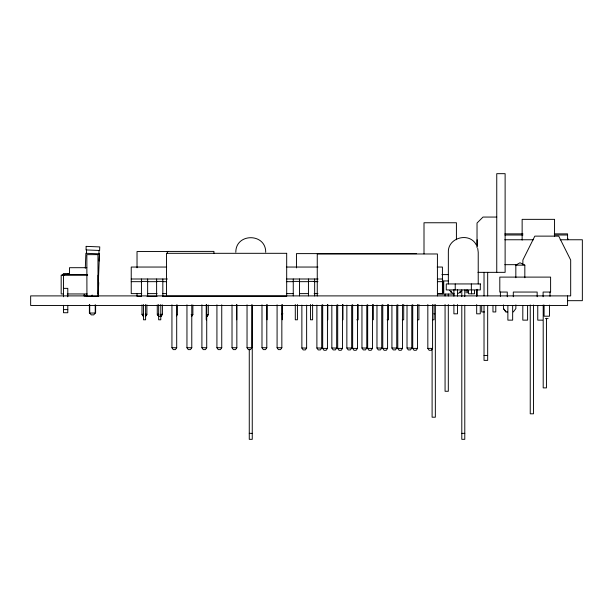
<?xml version="1.0" encoding="UTF-8"?>
<svg xmlns="http://www.w3.org/2000/svg" width="613" height="613" viewBox="0 0 613 613"><rect width="100%" height="100%" fill="white"/><g stroke="black" fill="none" stroke-linecap="round" stroke-linejoin="round"><path stroke-width="0.92" d="M84.173 294.294L84.104 296.025L86.356 296.117L86.456 293.52M85.291 268.295L85.889 253.299L99.475 253.843L98.417 280.087M86.456 253.322L86.586 249.951M89.383 304.615L89.391 313.136M98.908 253.82L99.045 250.449M99.099 260.985L99.383 253.843M98.164 296.592L98.731 282.532M235.821 252.265C235.622 232.863 265.904 232.863 265.705 252.265M177.272 314.515L176.383 315.841L177.272 314.53L177.272 305.029M206.979 316.507L208.328 314.515L208.328 305.029M206.979 316.507L208.328 314.53L206.665 314.515M176.697 304.814L176.697 347.732L175.41 349.617L173.218 349.617L171.939 347.732L171.939 304.814M251.889 304.5L251.797 347.732L250.518 349.617L248.326 349.617L247.039 347.732L247.039 304.814M281.842 304.814L281.842 347.732L280.555 349.617L278.363 349.617L277.084 347.732L277.084 304.814M306.63 305.113L306.63 348.031L305.351 349.916L303.159 349.916L301.872 348.031L301.872 305.113M327.442 304.523L327.442 348.391L326.154 350.276L323.963 350.276L322.683 348.391L322.683 304.523M381.73 305.113L381.73 348.031L380.451 349.916L378.259 349.916L376.972 348.031L376.972 305.113M402.542 304.523L402.542 348.391L401.254 350.276L399.071 350.276L397.783 348.391L397.783 304.523M411.775 305.113L411.775 348.031L410.488 349.916L408.296 349.916L407.017 348.031L407.017 305.113M432.579 304.523L432.579 348.391L431.299 350.276L429.108 350.276L427.828 348.391L427.828 304.523M191.777 304.814L191.777 347.732L190.474 349.617L188.26 349.617L186.957 347.732L186.957 304.814M206.719 304.814L206.719 347.732L205.424 349.617L203.202 349.617L201.907 347.732L201.907 304.814M221.745 304.814L221.745 347.732L220.442 349.617L218.228 349.617L216.925 347.732L216.925 304.814M236.84 304.814L236.84 347.732L235.538 349.617L233.323 349.617L232.02 347.732L232.02 304.814M266.801 304.814L266.801 347.732L265.506 349.617L263.284 349.617L261.989 347.732L261.989 304.814M321.71 305.113L321.71 348.031L320.407 349.916L318.193 349.916L316.89 348.031L316.89 305.113M336.66 305.113L336.66 348.031L335.357 349.916L333.143 349.916L331.84 348.031L331.84 305.113M342.521 304.523L342.521 348.391L341.219 350.276L339.004 350.276L337.702 348.391L337.702 304.523M351.678 305.113L351.678 348.031L350.375 349.916L348.161 349.916L346.858 348.031L346.858 305.113M357.463 304.523L357.463 348.391L356.168 350.276L353.946 350.276L352.651 348.391L352.651 304.523M366.773 305.113L366.773 348.031L365.471 349.916L363.256 349.916L361.954 348.031L361.954 305.113M372.482 304.523L372.482 348.391L371.187 350.276L368.965 350.276L367.67 348.391L367.67 304.523M387.577 304.523L387.577 348.391L386.282 350.276L384.06 350.276L382.765 348.391L382.765 304.523M396.741 305.113L396.741 348.031L395.439 349.916L393.224 349.916L391.922 348.031L391.922 305.113M417.545 304.523L417.545 348.391L416.25 350.276L414.028 350.276L412.733 348.391L412.733 304.523M157.273 304.868L157.273 314.316L158.66 316.285L161.02 316.277L162.407 314.308L160.698 314.308M191.478 316.507L192.873 314.515L192.873 305.029M161.02 316.285L162.407 314.316L162.407 304.868M191.478 316.507L192.873 314.53L191.156 314.515M513.326 311.948L515.862 308.561L515.862 304.883M95.23 304.692L95.245 313.036L93.766 314.875L91.23 314.883L89.743 313.051L89.72 304.707M515.832 277.758L515.832 265.153L519.97 262.762L524.828 265.153L524.828 277.758M89.743 313.051L95.245 313.036M496.752 217.063L483.006 217.063L477.029 223.04L477.029 247.69M504.897 233.867L522.943 233.867M554.282 233.867L567.577 233.867L567.577 239.744M504.897 235.001L522.943 235.001M554.282 235.001L567.577 235.001M567.577 239.154L568.527 239.154M504.821 239.76L533.463 239.76M560.198 239.76L582.35 239.76L582.35 300.676L567.584 300.676M167.901 251.545L137.028 251.545L137.028 267.781M416.618 253.613L296.454 253.613L296.454 267.919M504.821 264.678L517.234 264.678M515.832 265.153L524.828 265.153M166.659 267.046L131.236 267.046L131.236 293.619L141.764 293.619M286.355 267.046L317.948 267.046M437.176 267.046L442.425 267.046L442.425 293.619L437.644 293.619M86.808 267.697L69.484 267.697L69.484 274.601M477.971 272.348L505.12 272.348L505.12 173.671L496.752 173.671L496.752 272.348M68.25 273.574L63.331 273.574L63.331 274.647M441.889 274.609L448.478 274.609M87.636 274.647L62.258 274.647L62.258 275.176M87.636 275.176L61.177 275.176L61.177 293.956L63.484 293.956M131.236 278.999L167.418 278.999M286.585 278.999L318.116 278.999M437.651 278.999L442.425 278.999M448.41 280.953L443.743 280.953L443.743 292.907M141.434 281.39L147.649 281.39M156.614 281.39L162.828 281.39M293.259 281.39L299.473 281.39M308.439 281.39L314.653 281.39M131.236 281.666L141.764 281.666M147.511 281.666L157.089 281.666M162.836 281.666L166.659 281.666M286.355 281.666L293.052 281.666M299.757 281.666L308.377 281.666M314.124 281.666L317.948 281.666M437.644 281.666L442.425 281.666M63.484 288.363L67.79 288.363L67.79 296.769M147.511 293.619L157.089 293.619M162.836 293.619L166.659 293.619M286.355 293.619L293.052 293.619M299.757 293.619L308.377 293.619M314.124 293.619L317.948 293.619M67.284 293.956L87.23 293.956M437.69 294.056L454.241 294.056M141.565 296.37L137.028 296.37L137.028 293.504M147.013 296.37L157.005 296.37M162.453 296.37L166.997 296.37M63.484 309.603L67.79 309.603M484.508 311.948L481.703 311.948L481.703 305.335M503.457 304.883L503.457 308.592L505.993 311.948L507.687 311.948M281.589 313.818L282.915 313.818M433.82 313.818L434.717 313.818M143.634 314.308L142.001 314.308L143.319 316.277L142.001 314.316L142.001 304.868M145.266 314.308L146.89 314.308L145.572 316.277L146.89 314.316L146.89 304.868M158.982 314.308L157.273 314.308L158.66 316.277M545.432 318.599L548.122 318.599M356.728 319.794L358.168 319.794L358.168 304.5M387.109 319.794L388.527 319.794L388.527 304.5M402.289 319.794L403.706 319.794L403.706 304.5M417.468 319.794L418.894 319.794L418.894 304.5M432.655 319.794L434.073 319.794L434.073 304.5M542.528 320.139L537.754 320.139L537.754 305.397M171.939 347.732L176.697 347.732M186.957 347.732L191.777 347.732M201.907 347.732L206.719 347.732M216.925 347.732L221.745 347.732M232.02 347.732L236.84 347.732M247.039 347.732L251.797 347.732M261.989 347.732L266.801 347.732M277.084 347.732L281.842 347.732M301.872 348.031L306.63 348.031M316.89 348.031L321.71 348.031M331.84 348.031L336.66 348.031M346.858 348.031L351.678 348.031M361.954 348.031L366.773 348.031M376.972 348.031L381.73 348.031M391.922 348.031L396.741 348.031M407.017 348.031L411.775 348.031M322.683 348.391L327.442 348.391M337.702 348.391L342.521 348.391M352.651 348.391L357.463 348.391M367.67 348.391L372.482 348.391M382.765 348.391L387.577 348.391M397.783 348.391L402.542 348.391M412.733 348.391L417.545 348.391M427.828 348.391L432.579 348.391M484.025 355.486L487.672 355.486M249.269 433.353L252.257 433.353M461.796 433.353L464.784 433.353M476.224 244.794C469.458 231.745 447.689 237.583 448.348 252.265L448.348 283.942M503.457 308.561L505.993 311.948M477.719 248.395L478.224 252.265L478.224 283.942M92.494 296.355L92.494 295.213L91.935 295.213L91.935 296.355M567.577 295.895L567.577 305.458L30.65 305.458L30.65 295.895L570.68 295.895L570.68 260.035L558.734 236.128L534.827 236.128L522.874 260.035L522.874 264.755M554.55 236.327L554.55 219.354L522.138 219.354L522.138 240.097M550.007 292.049L550.007 296.317M549.47 305.128L549.47 316.208L544.091 316.208L544.091 305.128M546.444 318.3L546.444 387.883L543.202 387.883L543.202 304.952M543.103 296.746L543.103 292.049L550.604 292.049L550.604 277.107L499.802 277.107L499.802 292.049L507.273 292.049L507.273 296.746M537.157 296.746L537.157 292.049L513.303 292.049L513.303 296.746M533.479 304.975L533.479 413.806L530.245 413.806L530.245 304.975M527.594 305.397L527.594 320.139L522.812 320.139L522.812 305.397M512.652 305.397L512.652 320.139L507.87 320.139L507.87 305.397M500.4 292.049L500.4 296.317M495.787 305.335L495.787 311.948L492.967 311.948L492.967 305.335M487.672 272.348L487.672 295.895M487.672 305.351L487.672 360.375L484.025 360.375L484.025 305.351M484.025 272.348L484.025 295.895M480.263 305.412L480.263 313.818L476.676 313.818L476.676 304.569M477.136 239.76L477.136 246.265M477.136 289.305L477.136 295.933M476.676 289.765L476.676 296.24M474.523 290.363L474.523 293.803L468.547 293.803L468.547 290.363M471.535 290.363L471.535 293.803M471.343 283.942L471.343 289.918M467.65 289.918L467.65 292.907M466.156 289.918L466.156 292.907M464.784 289.918L464.784 296.623M464.784 305.213L464.784 439.329L461.796 439.329L461.796 305.213M461.796 289.918L461.796 296.623M460.179 291.152L460.179 292.907M457.49 289.65L457.49 296.156M457.49 304.523L457.49 313.818L453.904 313.818L453.904 304.523M456.417 239.729L456.417 222.757L424.004 222.757L424.004 253.866M455.229 283.942L455.229 289.918M453.904 289.65L453.904 296.156M451.214 291.152L451.214 292.907M448.31 294.056L448.31 295.964M448.31 304.538L448.31 391.278L445.069 391.278L445.069 304.538M445.069 294.056L445.069 295.964M442.847 280.057L442.847 293.803M437.421 295.933L437.421 253.974L317.258 253.974L317.258 295.933M435.345 304.554L435.345 417.208L432.104 417.208L432.104 348.468M373.332 304.5L373.348 319.794M342.966 304.5L342.966 319.794M327.786 304.5L327.786 319.794M314.653 278.999L314.653 295.895M312.607 304.5L312.607 319.794L310.477 319.794L310.477 304.5M308.439 278.999L308.439 295.895M299.473 278.999L299.473 295.895M297.428 304.5L297.428 319.794L295.297 319.794L295.297 304.5M293.259 278.999L293.259 295.895M282.248 304.5L282.248 319.794M267.069 304.5L267.069 319.794M252.257 305.213L252.257 439.329L249.269 439.329L249.269 349.203M236.71 304.5L236.71 319.794M213.929 253.307L213.929 251.399L167.349 251.43L167.349 253.284M162.828 278.999L162.828 295.895M160.782 304.5L160.782 319.794L158.66 319.794L158.66 304.5M156.614 278.999L156.614 295.895M147.649 278.999L147.649 295.895M145.603 304.5L145.603 319.794L143.48 319.794L143.48 304.5M141.434 278.999L141.434 295.895M98.08 275.176L98.08 293.956M95.62 305.328L95.62 312.73M95.467 305.343L95.467 312.745M68.242 273.574L68.25 274.647M67.79 305.328L67.79 312.73L63.484 312.73L63.484 305.328M64.097 274.647L64.097 275.176M63.484 275.176L63.484 296.769M461.65 290.363A6.873 6.873 0 0 1 457.474 293.566M453.919 293.566A6.873 6.873 0 0 1 449.743 290.363M86.172 246.365L86.027 249.928L99.612 250.472L99.75 246.916L86.172 246.365M97.965 254.625L86.839 254.648L86.931 296.37L98.057 296.347L97.965 254.625M286.685 253.315L166.521 253.315L166.521 296.232L286.685 296.232L286.685 253.315M480.316 283.942L446.256 283.942L446.256 289.918L480.316 289.918L480.316 283.942M206.343 319.794L206.343 304.5L206.328 319.794"/></g></svg>
